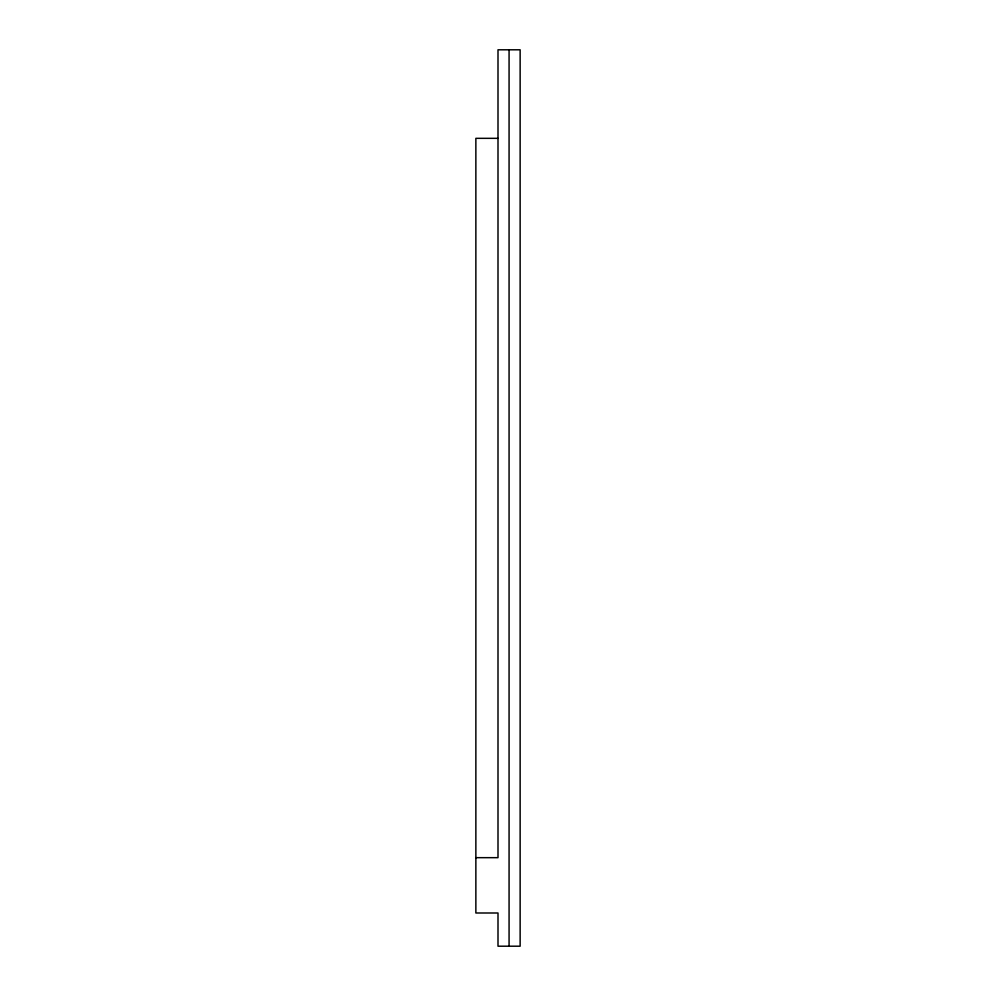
<?xml version="1.0" encoding="UTF-8"?>
<svg xmlns="http://www.w3.org/2000/svg" width="996" height="996" viewBox="0 0 996 996"><rect width="100%" height="100%" fill="white"/><g stroke="black" fill="none" stroke-linecap="round" stroke-linejoin="round"><path stroke-width="1.49" d="M498 138.332L475.864 138.332L475.864 912.996L498 912.996L498 946.2L520.136 946.2L520.136 49.8L498 49.8L498 857.668L475.864 857.668M509.068 49.8L509.068 946.2"/></g></svg>
